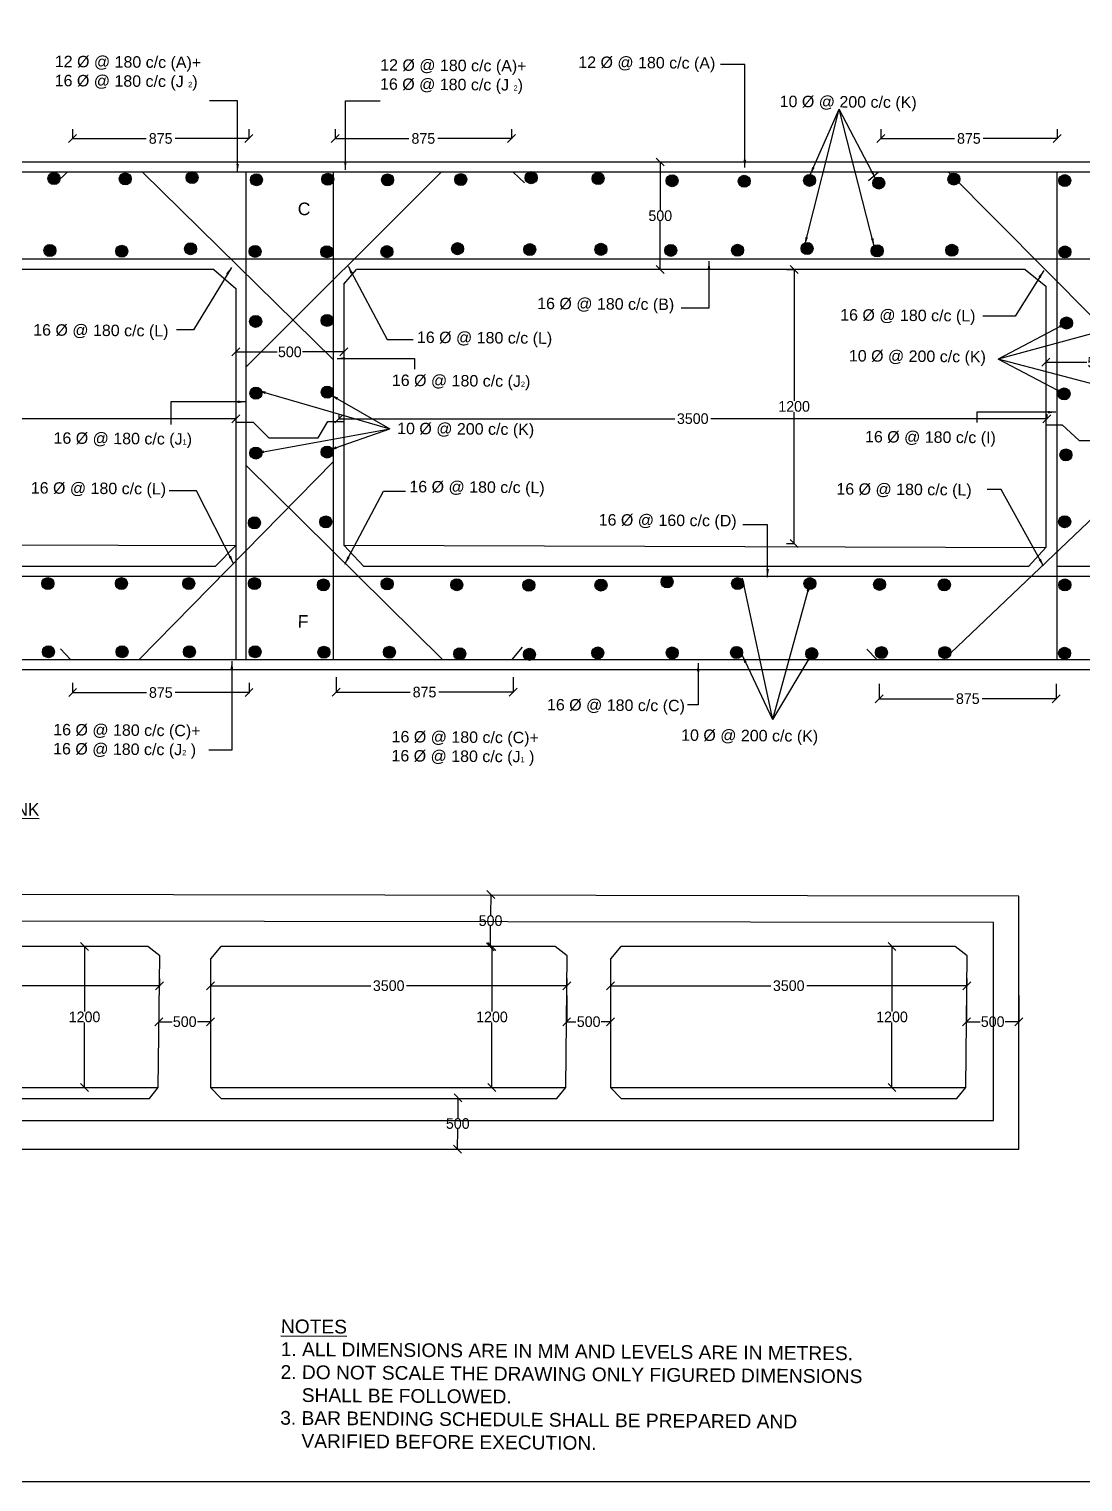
# Model space of a CAD drawing. Header units: inches. Extents: x 104 to 1637, y 54 to 1045.
# Drawn here: x 721 to 1117, y 55 to 601 of the extents above; entities that cross this region are included whole.
import ezdxf

# ---------------------------------------------------------------- set-up
doc = ezdxf.new("R2010")
doc.units = ezdxf.units.IN
doc.header["$MEASUREMENT"] = 0
for name, color, linetype in [('DIMENSION', 7, 'Continuous'), ('DRAWING', 2, 'Continuous'), ('Hatch', 7, 'Continuous'), ('TEXT', 7, 'Continuous')]:
    doc.layers.add(name, color=color, linetype=linetype)
doc.dimstyles.get("Standard").update_dxf_attribs({"dimtxt": 4, "dimasz": 3, "dimexe": 0.18, "dimexo": 0.0625, "dimgap": 0.09, "dimtad": 0, "dimtih": 1, "dimtoh": 1, "dimdec": 4, "dimzin": 0, "dimdsep": 46, "dimlunit": 4, "dimtxsty": 'Standard', "dimblk": 'OBLIQUE', "dimcen": 0.09, "dimadec": 0, "dimazin": 0, "dimtfac": 1, "dimtdec": 4, "dimtofl": 0, "dimtmove": 0, "dimatfit": 3, "dimfxl": 1, "dimtolj": 1, "dimtzin": 0, "dimarcsym": 0})

# ---------------------------------------------------------------- blocks, each defined once
blk = doc.blocks.new('_Oblique')
at = {"color": 0, "linetype": 'ByBlock', "lineweight": -2}
blk.add_line((-0.5, -0.5), (0.5, 0.5), dxfattribs=at)
blk = doc.blocks.new('*D8')
at = {"layer": 'Defpoints', "color": 0, "transparency": 16777216}
for p in [(769.62, 237.85), (789.07, 237.85), (789.07, 227.9)]:
    blk.add_point(p, dxfattribs=at)
at = {"layer": 'DIMENSION', "color": 0, "lineweight": -2, "transparency": 16777216}
for p, q in [((769.62, 237.79), (769.62, 227.72)), ((789.07, 237.79), (789.07, 227.72)), ((769.62, 227.9), (774.59, 227.9)), ((789.07, 227.9), (784.1, 227.9))]:
    blk.add_line(p, q, dxfattribs=at)
at = {"layer": 'DIMENSION', "color": 0, "lineweight": -2, "transparency": 16777216, "xscale": 3, "yscale": 3, "zscale": 3, "rotation": 180}
blk.add_blockref('_Oblique', (769.62, 227.9), dxfattribs=at)
at = {"layer": 'DIMENSION', "color": 0, "lineweight": -2, "transparency": 16777216, "xscale": 3, "yscale": 3, "zscale": 3}
blk.add_blockref('_Oblique', (789.07, 227.9), dxfattribs=at)
at = {"layer": 'DIMENSION', "color": 0, "transparency": 16777216, "insert": (779.34, 227.9), "char_height": 4, "attachment_point": 5}
blk.add_mtext('\\A1;500', dxfattribs=at)
blk = doc.blocks.new('*D9')
at = {"layer": 'Defpoints', "color": 0, "transparency": 16777216}
for p in [(923.11, 237.85), (939.64, 237.85), (939.64, 227.9)]:
    blk.add_point(p, dxfattribs=at)
at = {"layer": 'DIMENSION', "color": 0, "lineweight": -2, "transparency": 16777216}
for p, q in [((923.11, 237.79), (923.11, 227.72)), ((939.64, 237.79), (939.64, 227.72)), ((923.11, 227.9), (926.62, 227.9)), ((939.64, 227.9), (936.13, 227.9))]:
    blk.add_line(p, q, dxfattribs=at)
at = {"layer": 'DIMENSION', "color": 0, "lineweight": -2, "transparency": 16777216, "xscale": 3, "yscale": 3, "zscale": 3, "rotation": 180}
blk.add_blockref('_Oblique', (923.11, 227.9), dxfattribs=at)
at = {"layer": 'DIMENSION', "color": 0, "lineweight": -2, "transparency": 16777216, "xscale": 3, "yscale": 3, "zscale": 3}
blk.add_blockref('_Oblique', (939.64, 227.9), dxfattribs=at)
at = {"layer": 'DIMENSION', "color": 0, "transparency": 16777216, "insert": (931.38, 227.9), "char_height": 4, "attachment_point": 5}
blk.add_mtext('\\A1;500', dxfattribs=at)
blk = doc.blocks.new('*D10')
at = {"layer": 'Defpoints', "color": 0, "transparency": 16777216}
for p in [(1073.59, 237.85), (1093.33, 237.85), (1093.33, 227.9)]:
    blk.add_point(p, dxfattribs=at)
at = {"layer": 'DIMENSION', "color": 0, "lineweight": -2, "transparency": 16777216}
for p, q in [((1073.59, 237.79), (1073.59, 227.72)), ((1093.33, 237.79), (1093.33, 227.72)), ((1073.59, 227.9), (1078.7, 227.9)), ((1093.33, 227.9), (1088.22, 227.9))]:
    blk.add_line(p, q, dxfattribs=at)
at = {"layer": 'DIMENSION', "color": 0, "lineweight": -2, "transparency": 16777216, "xscale": 3, "yscale": 3, "zscale": 3, "rotation": 180}
blk.add_blockref('_Oblique', (1073.59, 227.9), dxfattribs=at)
at = {"layer": 'DIMENSION', "color": 0, "lineweight": -2, "transparency": 16777216, "xscale": 3, "yscale": 3, "zscale": 3}
blk.add_blockref('_Oblique', (1093.33, 227.9), dxfattribs=at)
at = {"layer": 'DIMENSION', "color": 0, "transparency": 16777216, "insert": (1083.46, 227.9), "char_height": 4, "attachment_point": 5}
blk.add_mtext('\\A1;500', dxfattribs=at)
blk = doc.blocks.new('*D16')
at = {"layer": 'Defpoints', "color": 0, "transparency": 16777216}
for p in [(741.63, 256.23), (741.63, 203.15), (741.63, 203.15)]:
    blk.add_point(p, dxfattribs=at)
at = {"layer": 'DIMENSION', "color": 0, "lineweight": -2, "transparency": 16777216}
for p, q in [((741.63, 256.23), (741.63, 231.78)), ((741.69, 256.23), (741.81, 256.23)), ((741.63, 203.15), (741.63, 227.6)), ((741.57, 203.15), (741.45, 203.15))]:
    blk.add_line(p, q, dxfattribs=at)
at = {"layer": 'DIMENSION', "color": 0, "lineweight": -2, "transparency": 16777216, "xscale": 3, "yscale": 3, "zscale": 3}
for p, rotation in [((741.63, 256.23), 90), ((741.63, 203.15), 270)]:
    blk.add_blockref('_Oblique', p, dxfattribs=dict(at, rotation=rotation))
at = {"layer": 'DIMENSION', "color": 0, "transparency": 16777216, "insert": (741.63, 229.69), "char_height": 4, "attachment_point": 5}
blk.add_mtext('\\A1;1200', dxfattribs=at)
blk = doc.blocks.new('*D17')
at = {"layer": 'Defpoints', "color": 0, "transparency": 16777216}
for p in [(635.71, 244.22), (635.71, 241.45), (769.82, 244.22)]:
    blk.add_point(p, dxfattribs=at)
at = {"layer": 'DIMENSION', "color": 0, "lineweight": -2, "transparency": 16777216}
for p, q in [((635.71, 244.16), (635.71, 241.27)), ((635.71, 241.45), (696.01, 241.45)), ((769.82, 241.45), (709.52, 241.45)), ((769.82, 244.16), (769.82, 241.27))]:
    blk.add_line(p, q, dxfattribs=at)
at = {"layer": 'DIMENSION', "color": 0, "lineweight": -2, "transparency": 16777216, "xscale": 3, "yscale": 3, "zscale": 3, "rotation": 180}
blk.add_blockref('_Oblique', (635.71, 241.45), dxfattribs=at)
at = {"layer": 'DIMENSION', "color": 0, "lineweight": -2, "transparency": 16777216, "xscale": 3, "yscale": 3, "zscale": 3}
blk.add_blockref('_Oblique', (769.82, 241.45), dxfattribs=at)
at = {"layer": 'DIMENSION', "color": 0, "transparency": 16777216, "insert": (702.77, 241.45), "char_height": 4, "attachment_point": 5}
blk.add_mtext('\\A1;3500', dxfattribs=at)
blk = doc.blocks.new('*D18')
at = {"layer": 'Defpoints', "color": 0, "transparency": 16777216}
for p in [(894.99, 256.23), (894.99, 203.15), (894.99, 203.15)]:
    blk.add_point(p, dxfattribs=at)
at = {"layer": 'DIMENSION', "color": 0, "lineweight": -2, "transparency": 16777216}
for p, q in [((894.99, 256.23), (894.99, 231.78)), ((895.05, 256.23), (895.17, 256.23)), ((894.99, 203.15), (894.99, 227.6)), ((894.92, 203.15), (894.81, 203.15))]:
    blk.add_line(p, q, dxfattribs=at)
at = {"layer": 'DIMENSION', "color": 0, "lineweight": -2, "transparency": 16777216, "xscale": 3, "yscale": 3, "zscale": 3}
for p, rotation in [((894.99, 256.23), 90), ((894.99, 203.15), 270)]:
    blk.add_blockref('_Oblique', p, dxfattribs=dict(at, rotation=rotation))
at = {"layer": 'DIMENSION', "color": 0, "transparency": 16777216, "insert": (894.99, 229.69), "char_height": 4, "attachment_point": 5}
blk.add_mtext('\\A1;1200', dxfattribs=at)
blk = doc.blocks.new('*D19')
at = {"layer": 'Defpoints', "color": 0, "transparency": 16777216}
for p in [(789.07, 244.22), (789.07, 241.45), (923.18, 244.22)]:
    blk.add_point(p, dxfattribs=at)
at = {"layer": 'DIMENSION', "color": 0, "lineweight": -2, "transparency": 16777216}
for p, q in [((789.07, 244.16), (789.07, 241.27)), ((789.07, 241.45), (849.37, 241.45)), ((923.18, 241.45), (862.88, 241.45)), ((923.18, 244.16), (923.18, 241.27))]:
    blk.add_line(p, q, dxfattribs=at)
at = {"layer": 'DIMENSION', "color": 0, "lineweight": -2, "transparency": 16777216, "xscale": 3, "yscale": 3, "zscale": 3, "rotation": 180}
blk.add_blockref('_Oblique', (789.07, 241.45), dxfattribs=at)
at = {"layer": 'DIMENSION', "color": 0, "lineweight": -2, "transparency": 16777216, "xscale": 3, "yscale": 3, "zscale": 3}
blk.add_blockref('_Oblique', (923.18, 241.45), dxfattribs=at)
at = {"layer": 'DIMENSION', "color": 0, "transparency": 16777216, "insert": (856.12, 241.45), "char_height": 4, "attachment_point": 5}
blk.add_mtext('\\A1;3500', dxfattribs=at)
blk = doc.blocks.new('*D20')
at = {"layer": 'Defpoints', "color": 0, "transparency": 16777216}
for p in [(1045.57, 256.23), (1045.57, 203.15), (1045.57, 203.15)]:
    blk.add_point(p, dxfattribs=at)
at = {"layer": 'DIMENSION', "color": 0, "lineweight": -2, "transparency": 16777216}
for p, q in [((1045.5, 256.23), (1045.39, 256.23)), ((1045.57, 256.23), (1045.57, 231.78)), ((1045.57, 203.15), (1045.57, 227.6)), ((1045.5, 203.15), (1045.39, 203.15))]:
    blk.add_line(p, q, dxfattribs=at)
at = {"layer": 'DIMENSION', "color": 0, "lineweight": -2, "transparency": 16777216, "xscale": 3, "yscale": 3, "zscale": 3}
for p, rotation in [((1045.57, 256.23), 90), ((1045.57, 203.15), 270)]:
    blk.add_blockref('_Oblique', p, dxfattribs=dict(at, rotation=rotation))
at = {"layer": 'DIMENSION', "color": 0, "transparency": 16777216, "insert": (1045.57, 229.69), "char_height": 4, "attachment_point": 5}
blk.add_mtext('\\A1;1200', dxfattribs=at)
blk = doc.blocks.new('*D21')
at = {"layer": 'Defpoints', "color": 0, "transparency": 16777216}
for p in [(939.64, 244.22), (939.64, 241.45), (1073.76, 244.22)]:
    blk.add_point(p, dxfattribs=at)
at = {"layer": 'DIMENSION', "color": 0, "lineweight": -2, "transparency": 16777216}
for p, q in [((939.64, 244.16), (939.64, 241.27)), ((939.64, 241.45), (999.95, 241.45)), ((1073.76, 241.45), (1013.46, 241.45)), ((1073.76, 244.16), (1073.76, 241.27))]:
    blk.add_line(p, q, dxfattribs=at)
at = {"layer": 'DIMENSION', "color": 0, "lineweight": -2, "transparency": 16777216, "xscale": 3, "yscale": 3, "zscale": 3, "rotation": 180}
blk.add_blockref('_Oblique', (939.64, 241.45), dxfattribs=at)
at = {"layer": 'DIMENSION', "color": 0, "lineweight": -2, "transparency": 16777216, "xscale": 3, "yscale": 3, "zscale": 3}
blk.add_blockref('_Oblique', (1073.76, 241.45), dxfattribs=at)
at = {"layer": 'DIMENSION', "color": 0, "transparency": 16777216, "insert": (1006.7, 241.45), "char_height": 4, "attachment_point": 5}
blk.add_mtext('\\A1;3500', dxfattribs=at)
blk = doc.blocks.new('*D24')
at = {"layer": 'Defpoints', "color": 0, "transparency": 16777216}
for p in [(894.54, 275.74), (894.39, 256.08), (894.39, 256.08)]:
    blk.add_point(p, dxfattribs=at)
at = {"layer": 'DIMENSION', "color": 0, "lineweight": -2, "transparency": 16777216}
for p, q in [((894.47, 275.74), (894.36, 275.74)), ((894.54, 275.74), (894.48, 268)), ((894.39, 256.08), (894.45, 263.82)), ((894.33, 256.08), (894.21, 256.08))]:
    blk.add_line(p, q, dxfattribs=at)
at = {"layer": 'DIMENSION', "color": 0, "lineweight": -2, "transparency": 16777216, "xscale": 3, "yscale": 3, "zscale": 3}
for p, rotation in [((894.54, 275.74), 89.576999999999), ((894.39, 256.08), 269.576999999999)]:
    blk.add_blockref('_Oblique', p, dxfattribs=dict(at, rotation=rotation))
at = {"layer": 'DIMENSION', "color": 0, "transparency": 16777216, "insert": (894.46, 265.91), "char_height": 4, "attachment_point": 5}
blk.add_mtext('\\A1;500', dxfattribs=at)
blk = doc.blocks.new('*D25')
at = {"layer": 'Defpoints', "color": 0, "transparency": 16777216}
for p in [(882.2, 199.25), (882.05, 179.89), (882.05, 179.89)]:
    blk.add_point(p, dxfattribs=at)
at = {"layer": 'DIMENSION', "color": 0, "lineweight": -2, "transparency": 16777216}
for p, q in [((882.13, 199.25), (882.02, 199.25)), ((882.2, 199.25), (882.14, 191.66)), ((882.05, 179.89), (882.11, 187.48)), ((881.99, 179.89), (881.87, 179.89))]:
    blk.add_line(p, q, dxfattribs=at)
at = {"layer": 'DIMENSION', "color": 0, "lineweight": -2, "transparency": 16777216, "xscale": 3, "yscale": 3, "zscale": 3}
for p, rotation in [((882.2, 199.25), 89.5769999999985), ((882.05, 179.89), 269.5769999999985)]:
    blk.add_blockref('_Oblique', p, dxfattribs=dict(at, rotation=rotation))
at = {"layer": 'DIMENSION', "color": 0, "transparency": 16777216, "insert": (882.12, 189.57), "char_height": 4, "attachment_point": 5}
blk.add_mtext('\\A1;500', dxfattribs=at)
blk = doc.blocks.new('*D27')
at = {"layer": 'Defpoints', "color": 0, "transparency": 16777216}
for p in [(1103.45, 477.92), (1143.82, 477.92), (1143.82, 476.04)]:
    blk.add_point(p, dxfattribs=at)
at = {"layer": 'DIMENSION', "color": 0, "lineweight": -2, "transparency": 16777216}
for p, q in [((1103.45, 477.86), (1103.45, 475.86)), ((1103.45, 476.04), (1118.88, 476.04)), ((1143.82, 476.04), (1128.39, 476.04)), ((1143.82, 477.86), (1143.82, 475.86))]:
    blk.add_line(p, q, dxfattribs=at)
at = {"layer": 'DIMENSION', "color": 0, "lineweight": -2, "transparency": 16777216, "xscale": 3, "yscale": 3, "zscale": 3, "rotation": 180}
blk.add_blockref('_Oblique', (1103.45, 476.04), dxfattribs=at)
at = {"layer": 'DIMENSION', "color": 0, "lineweight": -2, "transparency": 16777216, "xscale": 3, "yscale": 3, "zscale": 3}
blk.add_blockref('_Oblique', (1143.82, 476.04), dxfattribs=at)
at = {"layer": 'DIMENSION', "color": 0, "transparency": 16777216, "insert": (1123.63, 476.04), "char_height": 4, "attachment_point": 5}
blk.add_mtext('\\A1;500', dxfattribs=at)
blk = doc.blocks.new('*D30')
at = {"layer": 'Defpoints', "color": 0, "transparency": 16777216}
for p in [(798.57, 481.58), (839.23, 481.58), (839.23, 479.93)]:
    blk.add_point(p, dxfattribs=at)
at = {"layer": 'DIMENSION', "color": 0, "lineweight": -2, "transparency": 16777216}
for p, q in [((798.57, 481.52), (798.57, 479.75)), ((839.23, 481.52), (839.23, 479.75)), ((798.57, 479.93), (814.14, 479.93)), ((839.23, 479.93), (823.65, 479.93))]:
    blk.add_line(p, q, dxfattribs=at)
at = {"layer": 'DIMENSION', "color": 0, "lineweight": -2, "transparency": 16777216, "xscale": 3, "yscale": 3, "zscale": 3, "rotation": 180}
blk.add_blockref('_Oblique', (798.57, 479.93), dxfattribs=at)
at = {"layer": 'DIMENSION', "color": 0, "lineweight": -2, "transparency": 16777216, "xscale": 3, "yscale": 3, "zscale": 3}
blk.add_blockref('_Oblique', (839.23, 479.93), dxfattribs=at)
at = {"layer": 'DIMENSION', "color": 0, "transparency": 16777216, "insert": (818.9, 479.93), "char_height": 4, "attachment_point": 5}
blk.add_mtext('\\A1;500', dxfattribs=at)
blk = doc.blocks.new('*D36')
at = {"layer": 'Defpoints', "color": 0, "transparency": 16777216}
for p in [(737.11, 563.87), (803.48, 563.87), (803.48, 560.23)]:
    blk.add_point(p, dxfattribs=at)
at = {"layer": 'DIMENSION', "color": 0, "lineweight": -2, "transparency": 16777216}
for p, q in [((737.11, 563.81), (737.11, 560.05)), ((803.48, 563.81), (803.48, 560.05)), ((737.11, 560.23), (764.87, 560.23)), ((803.48, 560.23), (775.72, 560.23))]:
    blk.add_line(p, q, dxfattribs=at)
at = {"layer": 'DIMENSION', "color": 0, "lineweight": -2, "transparency": 16777216, "xscale": 3, "yscale": 3, "zscale": 3, "rotation": 180}
blk.add_blockref('_Oblique', (737.11, 560.23), dxfattribs=at)
at = {"layer": 'DIMENSION', "color": 0, "lineweight": -2, "transparency": 16777216, "xscale": 3, "yscale": 3, "zscale": 3}
blk.add_blockref('_Oblique', (803.48, 560.23), dxfattribs=at)
at = {"layer": 'DIMENSION', "color": 0, "transparency": 16777216, "insert": (770.29, 560.23), "char_height": 4, "attachment_point": 5}
blk.add_mtext('\\A1;875', dxfattribs=at)
blk = doc.blocks.new('*D37')
at = {"layer": 'Defpoints', "color": 0, "transparency": 16777216}
for p in [(835.97, 563.87), (902.34, 563.87), (902.34, 560.23)]:
    blk.add_point(p, dxfattribs=at)
at = {"layer": 'DIMENSION', "color": 0, "lineweight": -2, "transparency": 16777216}
for p, q in [((835.97, 563.81), (835.97, 560.05)), ((902.34, 563.81), (902.34, 560.05)), ((835.97, 560.23), (863.73, 560.23)), ((902.34, 560.23), (874.58, 560.23))]:
    blk.add_line(p, q, dxfattribs=at)
at = {"layer": 'DIMENSION', "color": 0, "lineweight": -2, "transparency": 16777216, "xscale": 3, "yscale": 3, "zscale": 3, "rotation": 180}
blk.add_blockref('_Oblique', (835.97, 560.23), dxfattribs=at)
at = {"layer": 'DIMENSION', "color": 0, "lineweight": -2, "transparency": 16777216, "xscale": 3, "yscale": 3, "zscale": 3}
blk.add_blockref('_Oblique', (902.34, 560.23), dxfattribs=at)
at = {"layer": 'DIMENSION', "color": 0, "transparency": 16777216, "insert": (869.16, 560.23), "char_height": 4, "attachment_point": 5}
blk.add_mtext('\\A1;875', dxfattribs=at)
blk = doc.blocks.new('*D38')
at = {"layer": 'Defpoints', "color": 0, "transparency": 16777216}
for p in [(1041.32, 563.87), (1107.69, 563.87), (1107.69, 560.23)]:
    blk.add_point(p, dxfattribs=at)
at = {"layer": 'DIMENSION', "color": 0, "lineweight": -2, "transparency": 16777216}
for p, q in [((1041.32, 563.81), (1041.32, 560.05)), ((1107.69, 563.81), (1107.69, 560.05)), ((1041.32, 560.23), (1069.08, 560.23)), ((1107.69, 560.23), (1079.93, 560.23))]:
    blk.add_line(p, q, dxfattribs=at)
at = {"layer": 'DIMENSION', "color": 0, "lineweight": -2, "transparency": 16777216, "xscale": 3, "yscale": 3, "zscale": 3, "rotation": 180}
blk.add_blockref('_Oblique', (1041.32, 560.23), dxfattribs=at)
at = {"layer": 'DIMENSION', "color": 0, "lineweight": -2, "transparency": 16777216, "xscale": 3, "yscale": 3, "zscale": 3}
blk.add_blockref('_Oblique', (1107.69, 560.23), dxfattribs=at)
at = {"layer": 'DIMENSION', "color": 0, "transparency": 16777216, "insert": (1074.51, 560.23), "char_height": 4, "attachment_point": 5}
blk.add_mtext('\\A1;875', dxfattribs=at)
blk = doc.blocks.new('*D39')
at = {"layer": 'Defpoints', "color": 0, "transparency": 16777216}
for p in [(1040.78, 355.16), (1107.42, 355.16), (1107.42, 349.44)]:
    blk.add_point(p, dxfattribs=at)
at = {"layer": 'DIMENSION', "color": 0, "lineweight": -2, "transparency": 16777216}
for p, q in [((1040.78, 355.09), (1040.78, 349.26)), ((1107.42, 355.09), (1107.42, 349.26)), ((1040.78, 349.44), (1068.68, 349.44)), ((1107.42, 349.44), (1079.53, 349.44))]:
    blk.add_line(p, q, dxfattribs=at)
at = {"layer": 'DIMENSION', "color": 0, "lineweight": -2, "transparency": 16777216, "xscale": 3, "yscale": 3, "zscale": 3, "rotation": 180}
blk.add_blockref('_Oblique', (1040.78, 349.44), dxfattribs=at)
at = {"layer": 'DIMENSION', "color": 0, "lineweight": -2, "transparency": 16777216, "xscale": 3, "yscale": 3, "zscale": 3}
blk.add_blockref('_Oblique', (1107.42, 349.44), dxfattribs=at)
at = {"layer": 'DIMENSION', "color": 0, "transparency": 16777216, "insert": (1074.1, 349.44), "char_height": 4, "attachment_point": 5}
blk.add_mtext('\\A1;875', dxfattribs=at)
blk = doc.blocks.new('*D40')
at = {"layer": 'Defpoints', "color": 0, "transparency": 16777216}
for p in [(836.3, 357.61), (902.94, 357.61), (902.94, 351.9)]:
    blk.add_point(p, dxfattribs=at)
at = {"layer": 'DIMENSION', "color": 0, "lineweight": -2, "transparency": 16777216}
for p, q in [((836.3, 357.55), (836.3, 351.72)), ((902.94, 357.55), (902.94, 351.72)), ((836.3, 351.9), (864.2, 351.9)), ((902.94, 351.9), (875.04, 351.9))]:
    blk.add_line(p, q, dxfattribs=at)
at = {"layer": 'DIMENSION', "color": 0, "lineweight": -2, "transparency": 16777216, "xscale": 3, "yscale": 3, "zscale": 3, "rotation": 180}
blk.add_blockref('_Oblique', (836.3, 351.9), dxfattribs=at)
at = {"layer": 'DIMENSION', "color": 0, "lineweight": -2, "transparency": 16777216, "xscale": 3, "yscale": 3, "zscale": 3}
blk.add_blockref('_Oblique', (902.94, 351.9), dxfattribs=at)
at = {"layer": 'DIMENSION', "color": 0, "transparency": 16777216, "insert": (869.62, 351.9), "char_height": 4, "attachment_point": 5}
blk.add_mtext('\\A1;875', dxfattribs=at)
blk = doc.blocks.new('*D41')
at = {"layer": 'Defpoints', "color": 0, "transparency": 16777216}
for p in [(737.16, 355.44), (803.54, 355.44), (803.54, 351.75)]:
    blk.add_point(p, dxfattribs=at)
at = {"layer": 'DIMENSION', "color": 0, "lineweight": -2, "transparency": 16777216}
for p, q in [((737.16, 355.38), (737.16, 351.57)), ((803.54, 355.38), (803.54, 351.57)), ((737.16, 351.75), (764.93, 351.75)), ((803.54, 351.75), (775.78, 351.75))]:
    blk.add_line(p, q, dxfattribs=at)
at = {"layer": 'DIMENSION', "color": 0, "lineweight": -2, "transparency": 16777216, "xscale": 3, "yscale": 3, "zscale": 3, "rotation": 180}
blk.add_blockref('_Oblique', (737.16, 351.75), dxfattribs=at)
at = {"layer": 'DIMENSION', "color": 0, "lineweight": -2, "transparency": 16777216, "xscale": 3, "yscale": 3, "zscale": 3}
blk.add_blockref('_Oblique', (803.54, 351.75), dxfattribs=at)
at = {"layer": 'DIMENSION', "color": 0, "transparency": 16777216, "insert": (770.35, 351.75), "char_height": 4, "attachment_point": 5}
blk.add_mtext('\\A1;875', dxfattribs=at)
blk = doc.blocks.new('*D48')
at = {"layer": 'Defpoints', "color": 0, "transparency": 16777216}
for p in [(532.13, 456.55), (798.59, 456.55), (798.59, 454.81)]:
    blk.add_point(p, dxfattribs=at)
at = {"layer": 'DIMENSION', "color": 0, "lineweight": -2, "transparency": 16777216}
for p, q in [((532.13, 456.49), (532.13, 454.63)), ((532.13, 454.81), (658.6, 454.81)), ((798.59, 454.81), (672.12, 454.81)), ((798.59, 456.49), (798.59, 454.63))]:
    blk.add_line(p, q, dxfattribs=at)
at = {"layer": 'DIMENSION', "color": 0, "lineweight": -2, "transparency": 16777216, "xscale": 3, "yscale": 3, "zscale": 3, "rotation": 180}
blk.add_blockref('_Oblique', (532.13, 454.81), dxfattribs=at)
at = {"layer": 'DIMENSION', "color": 0, "lineweight": -2, "transparency": 16777216, "xscale": 3, "yscale": 3, "zscale": 3}
blk.add_blockref('_Oblique', (798.59, 454.81), dxfattribs=at)
at = {"layer": 'DIMENSION', "color": 0, "transparency": 16777216, "insert": (665.36, 454.81), "char_height": 4, "attachment_point": 5}
blk.add_mtext('\\A1;3500', dxfattribs=at)
blk = doc.blocks.new('*D50')
at = {"layer": 'Defpoints', "color": 0, "transparency": 16777216}
for p in [(837.34, 456.55), (1103.8, 456.55), (1103.8, 454.81)]:
    blk.add_point(p, dxfattribs=at)
at = {"layer": 'DIMENSION', "color": 0, "lineweight": -2, "transparency": 16777216}
for p, q in [((837.34, 456.49), (837.34, 454.63)), ((837.34, 454.81), (963.82, 454.81)), ((1103.8, 454.81), (977.33, 454.81)), ((1103.8, 456.49), (1103.8, 454.63))]:
    blk.add_line(p, q, dxfattribs=at)
at = {"layer": 'DIMENSION', "color": 0, "lineweight": -2, "transparency": 16777216, "xscale": 3, "yscale": 3, "zscale": 3, "rotation": 180}
blk.add_blockref('_Oblique', (837.34, 454.81), dxfattribs=at)
at = {"layer": 'DIMENSION', "color": 0, "lineweight": -2, "transparency": 16777216, "xscale": 3, "yscale": 3, "zscale": 3}
blk.add_blockref('_Oblique', (1103.8, 454.81), dxfattribs=at)
at = {"layer": 'DIMENSION', "color": 0, "transparency": 16777216, "insert": (970.57, 454.81), "char_height": 4, "attachment_point": 5}
blk.add_mtext('\\A1;3500', dxfattribs=at)
blk = doc.blocks.new('*D49')
at = {"layer": 'Defpoints', "color": 0, "transparency": 16777216}
for p in [(1005.8, 510.95), (1008.73, 510.95), (1005.8, 407.86)]:
    blk.add_point(p, dxfattribs=at)
at = {"layer": 'DIMENSION', "color": 0, "lineweight": -2, "transparency": 16777216}
for p, q in [((1005.87, 510.95), (1008.91, 510.95)), ((1008.73, 510.95), (1008.73, 461.5)), ((1008.73, 407.86), (1008.73, 457.32)), ((1005.87, 407.86), (1008.91, 407.86))]:
    blk.add_line(p, q, dxfattribs=at)
at = {"layer": 'DIMENSION', "color": 0, "lineweight": -2, "transparency": 16777216, "xscale": 3, "yscale": 3, "zscale": 3}
for p, rotation in [((1008.73, 510.95), 90), ((1008.73, 407.86), 270)]:
    blk.add_blockref('_Oblique', p, dxfattribs=dict(at, rotation=rotation))
at = {"layer": 'DIMENSION', "color": 0, "transparency": 16777216, "insert": (1008.73, 459.41), "char_height": 4, "attachment_point": 5}
blk.add_mtext('\\A1;1200', dxfattribs=at)
blk = doc.blocks.new('*D51')
at = {"layer": 'Defpoints', "color": 0, "transparency": 16777216}
for p in [(958.34, 551.39), (958.34, 510.95), (958.34, 510.95)]:
    blk.add_point(p, dxfattribs=at)
at = {"layer": 'DIMENSION', "color": 0, "lineweight": -2, "transparency": 16777216}
for p, q in [((958.28, 551.39), (958.16, 551.39)), ((958.34, 551.39), (958.34, 533.26)), ((958.34, 510.95), (958.34, 529.08)), ((958.28, 510.95), (958.16, 510.95))]:
    blk.add_line(p, q, dxfattribs=at)
at = {"layer": 'DIMENSION', "color": 0, "lineweight": -2, "transparency": 16777216, "xscale": 3, "yscale": 3, "zscale": 3}
for p, rotation in [((958.34, 551.39), 90), ((958.34, 510.95), 270)]:
    blk.add_blockref('_Oblique', p, dxfattribs=dict(at, rotation=rotation))
at = {"layer": 'DIMENSION', "color": 0, "transparency": 16777216, "insert": (958.34, 531.17), "char_height": 4, "attachment_point": 5}
blk.add_mtext('\\A1;500', dxfattribs=at)

msp = doc.modelspace()

# ---------------------------------------------------------------- hatches: boundary and pattern name
at = {"layer": 'Hatch'}
for points in [[(732.39715, 545.19418, 1), (727.87287, 545.19418, 1)], [(759.23328, 545.03564, 1), (754.70899, 545.03564, 1)], [(784.36491, 545.50771, 1), (779.84063, 545.50771, 1)], [(808.5996, 544.70782, 1), (804.07532, 544.70782, 1)], [(835.43803, 544.90779, 1), (830.91374, 544.90779, 1)], [(857.95601, 544.66792, 1), (853.43173, 544.66792, 1)], [(885.51793, 544.79244, 1), (880.99365, 544.79244, 1)], [(912.0143, 545.4985, 1), (907.49002, 545.4985, 1)], [(937.18274, 545.1844, 1), (932.65845, 545.1844, 1)], [(1016.81721, 544.47317, 1), (1012.29293, 544.47317, 1)], [(1071.1215, 544.97288, 1), (1066.59722, 544.97288, 1)], [(965.04289, 544.34014, 1), (960.51861, 544.34014, 1)], [(992.22455, 544.14205, 1), (987.70026, 544.14205, 1)], [(1042.84323, 543.47375, 1), (1038.31895, 543.47375, 1)], [(1112.8502, 544.39548, 1), (1108.32591, 544.39548, 1)], [(730.88414, 518.09396, 1), (726.35986, 518.09396, 1)], [(757.87354, 517.82716, 1), (753.34926, 517.82716, 1)], [(783.79406, 518.76096, 1), (779.26978, 518.76096, 1)], [(808.09661, 517.7732, 1), (803.57233, 517.7732, 1)], [(835.10792, 517.61351, 1), (830.58363, 517.61351, 1)], [(857.71953, 517.654, 1), (853.19524, 517.654, 1)], [(884.31518, 518.77932, 1), (879.79089, 518.77932, 1)], [(911.48733, 518.42094, 1), (906.96304, 518.42094, 1)], [(938.25828, 518.53031, 1), (933.734, 518.53031, 1)], [(964.54251, 518.14153, 1), (960.01822, 518.14153, 1)], [(989.73407, 518.17896, 1), (985.20979, 518.17896, 1)], [(1015.87773, 518.837, 1), (1011.35345, 518.837, 1)], [(1042.24109, 517.95961, 1), (1037.71681, 517.95961, 1)], [(1070.36202, 518.17896, 1), (1065.83773, 518.17896, 1)], [(1112.9274, 517.54939, 1), (1108.40312, 517.54939, 1)], [(808.30644, 491.41378, 1), (803.78215, 491.41378, 1)], [(835.1626, 491.77696, 1), (830.63831, 491.77696, 1)], [(1113.52646, 490.80879, 1), (1109.00218, 490.80879, 1)], [(808.41129, 464.42495, 1), (803.88701, 464.42495, 1)], [(835.26745, 464.78813, 1), (830.74316, 464.78813, 1)], [(1112.61087, 464.11581, 1), (1108.08659, 464.11581, 1)], [(808.3781, 441.88729, 1), (803.85382, 441.88729, 1)], [(835.23426, 442.25047, 1), (830.70998, 442.25047, 1)], [(1113.28689, 441.18672, 1), (1108.76261, 441.18672, 1)], [(807.83746, 415.61793, 1), (803.31317, 415.61793, 1)], [(834.69361, 415.98111, 1), (830.16933, 415.98111, 1)], [(1112.82496, 416.05109, 1), (1108.30068, 416.05109, 1)], [(730.0639, 392.77728, 1), (725.53961, 392.77728, 1)], [(757.78593, 392.77728, 1), (753.26165, 392.77728, 1)], [(783.13587, 392.77728, 1), (778.61159, 392.77728, 1)], [(807.86213, 392.77728, 1), (803.33784, 392.77728, 1)], [(833.79494, 392.27295, 1), (829.27065, 392.27295, 1)], [(857.80043, 392.62188, 1), (853.27615, 392.62188, 1)], [(884.00889, 392.33932, 1), (879.4846, 392.33932, 1)], [(911.14344, 392.11725, 1), (906.61915, 392.11725, 1)], [(938.2948, 392.19759, 1), (933.77052, 392.19759, 1)], [(963.15833, 393.42999, 1), (958.63405, 393.42999, 1)], [(989.70802, 392.74189, 1), (985.18373, 392.74189, 1)], [(1016.9433, 392.74189, 1), (1012.41902, 392.74189, 1)], [(1043.14143, 392.47313, 1), (1038.61715, 392.47313, 1)], [(1067.52793, 392.2826, 1), (1063.00365, 392.2826, 1)], [(1112.87843, 392.23553, 1), (1108.35415, 392.23553, 1)], [(730.29121, 367.09898, 1), (725.76693, 367.09898, 1)], [(758.01325, 367.09898, 1), (753.48896, 367.09898, 1)], [(783.36319, 367.09898, 1), (778.8389, 367.09898, 1)], [(808.08945, 367.09898, 1), (803.56516, 367.09898, 1)], [(833.98622, 366.93895, 1), (829.46194, 366.93895, 1)], [(858.6598, 366.93895, 1), (854.13552, 366.93895, 1)], [(885.12096, 366.35798, 1), (880.59667, 366.35798, 1)], [(911.36585, 366.13592, 1), (906.84157, 366.13592, 1)], [(937.06044, 366.66913, 1), (932.53616, 366.66913, 1)], [(965.09804, 366.66913, 1), (960.57376, 366.66913, 1)], [(989.32352, 366.83148, 1), (984.79923, 366.83148, 1)], [(1017.61142, 366.38687, 1), (1013.08714, 366.38687, 1)], [(1043.86173, 366.80959, 1), (1039.33744, 366.80959, 1)], [(1067.70763, 366.80616, 1), (1063.18334, 366.80616, 1)], [(1112.79789, 366.52886, 1), (1108.27361, 366.52886, 1)]]:
    msp.add_hatch(color=256, dxfattribs=at).paths.add_polyline_path(points)

# ---------------------------------------------------------------- linework, layer by layer
at = {"layer": 'DIMENSION'}
msp.add_lwpolyline([(1636.92071, 54.72718), (104.28326, 54.72718), (104.28326, 1045.24728), (1636.92071, 1045.24728)], close=True, dxfattribs=at)
at = {"layer": 'DRAWING'}
for points in [[(186.79334, 360.42007), (1143.81771, 360.42007), (1143.81771, 551.39215), (186.79334, 551.39215), (186.79334, 360.42007)], [(735.08738, 547.57264), (731.09612, 543.70845)], [(763.44902, 547.57264), (835.25472, 477.03284)], [(802.38911, 547.57264), (802.38911, 364.23958)], [(802.38911, 474.24697), (875.90348, 547.57264)], [(835.25472, 547.57264), (835.25472, 364.23958)], [(902.96638, 547.57264), (907.19648, 543.51011)], [(1040.48987, 547.57264), (1036.71606, 544.29708)], [(1066.81286, 547.57264), (1139.99819, 473.89465)], [(1107.60278, 547.57264), (1107.60278, 364.23958)], [(1139.99819, 514.77224), (190.61285, 514.77224)], [(790.34266, 510.95273), (538.09566, 510.95273)], [(790.34266, 510.95273), (798.56959, 503.81293)], [(839.22573, 505.39607), (843.98168, 510.95273)], [(1095.71055, 510.95273), (843.98168, 510.95273)], [(1095.71055, 510.95273), (1103.44632, 504.68452), (1103.44632, 406.37146)], [(798.56959, 503.81293), (798.56959, 364.23958)], [(839.22573, 505.39607), (839.22573, 407.21084)], [(798.56959, 453.45017), (805.04116, 453.45017), (811.02832, 447.60833), (829.52815, 447.60833), (833.24511, 453.71725), (839.22573, 453.71725)], [(1103.44632, 452.51632), (1109.65518, 452.51632), (1115.96377, 446.62805), (1134.16885, 446.62805), (1137.78171, 452.23189), (1143.81771, 452.23189)], [(835.25472, 438.56112), (762.24415, 364.23958)], [(802.38911, 437.38058), (876.42634, 364.23958)], [(1065.0214, 364.23958), (1139.99819, 435.39506)], [(533.31936, 407.79092), (798.56959, 407.10398)], [(798.56959, 407.10398), (790.84129, 399.23691)], [(839.22573, 407.21084), (846.71009, 399.23691)], [(839.22573, 407.21084), (1103.44632, 406.37146)], [(1103.44632, 406.37146), (1096.96298, 399.23691)], [(790.84129, 399.23691), (541.03438, 399.23691)], [(1096.96298, 399.23691), (846.71009, 399.23691)], [(1139.99819, 399.23691), (1107.60278, 399.23691)], [(1139.99819, 395.4174), (190.61285, 395.4174)], [(732.54619, 368.23592), (736.38437, 364.23958)], [(902.59976, 364.23958), (906.43491, 368.81218)], [(1036.13111, 368.10479), (1039.87836, 364.23958)], [(626.30054, 265.8738), (626.30054, 190.71128), (1083.79677, 190.71128), (1083.79677, 265.21218), (626.30054, 265.8738)], [(639.68749, 199.0693), (766.05728, 199.0693), (769.37999, 203.14513), (769.91707, 252.72594), (765.46898, 256.22836), (639.56643, 256.22836), (635.71055, 251.51302), (635.71055, 203.14513), (639.68749, 199.0693)], [(793.04242, 199.0693), (919.41221, 199.0693), (922.73491, 203.14513), (923.27199, 252.72594), (918.8239, 256.22836), (792.92135, 256.22836), (789.06547, 251.51302), (789.06547, 203.14513), (793.04242, 199.0693)], [(943.62193, 199.0693), (1069.99172, 199.0693), (1073.31442, 203.14513), (1073.8515, 252.72594), (1069.40341, 256.22836), (943.50086, 256.22836), (939.64498, 251.51302), (939.64498, 203.14513), (943.62193, 199.0693)], [(635.71055, 203.14513), (769.37999, 203.14513)], [(789.06547, 203.14513), (922.73491, 203.14513)], [(939.64498, 203.14513), (1073.31442, 203.14513)]]:
    msp.add_lwpolyline(points, dxfattribs=at)
for points in [[(190.61285, 364.23958), (1139.99819, 364.23958), (1139.99819, 547.57264), (190.61285, 547.57264)], [(137.99293, 179.88636), (1093.32693, 179.88636), (1093.32693, 275.17215), (615.8855, 275.90615), (137.99293, 275.92925), (137.99293, 179.88636)]]:
    msp.add_lwpolyline(points, close=True, dxfattribs=at)
for centre in [(730.13501, 545.19418), (756.97113, 545.03564), (782.10277, 545.50771), (806.33746, 544.70782), (833.17588, 544.90779), (855.69387, 544.66792), (883.25579, 544.79244), (909.75216, 545.4985), (934.92059, 545.1844), (1014.55507, 544.47317), (1068.85936, 544.97288), (962.78075, 544.34014), (989.9624, 544.14205), (1040.58109, 543.47375), (1110.58805, 544.39548), (728.622, 518.09396), (755.6114, 517.82716), (781.53192, 518.76096), (805.83447, 517.7732), (832.84577, 517.61351), (855.45738, 517.654), (882.05304, 518.77932), (909.22519, 518.42094), (935.99614, 518.53031), (962.28037, 518.14153), (987.47193, 518.17896), (1013.61559, 518.837), (1039.97895, 517.95961), (1068.09988, 518.17896), (1110.66526, 517.54939), (806.0443, 491.41378), (832.90045, 491.77696), (1111.26432, 490.80879), (806.14915, 464.42495), (833.00531, 464.78813), (1110.34873, 464.11581), (806.11596, 441.88729), (832.97212, 442.25047), (1111.02475, 441.18672), (805.57532, 415.61793), (832.43147, 415.98111), (1110.56282, 416.05109), (727.80176, 392.77728), (755.52379, 392.77728), (780.87373, 392.77728), (805.59999, 392.77728), (831.53279, 392.27295), (855.53829, 392.62188), (881.74674, 392.33932), (908.88129, 392.11725), (936.03266, 392.19759), (960.89619, 393.42999), (987.44587, 392.74189), (1014.68116, 392.74189), (1040.87929, 392.47313), (1065.26579, 392.2826), (1110.61629, 392.23553), (728.02907, 367.09898), (755.75111, 367.09898), (781.10104, 367.09898), (805.8273, 367.09898), (831.72408, 366.93895), (856.39766, 366.93895), (882.85881, 366.35798), (909.10371, 366.13592), (934.7983, 366.66913), (962.8359, 366.66913), (987.06137, 366.83148), (1015.34928, 366.38687), (1041.59958, 366.80959), (1065.44549, 366.80616), (1110.53575, 366.52886)]:
    msp.add_circle(centre, 2.26214, dxfattribs=at)

# ---------------------------------------------------------------- texts
at = {"layer": 'TEXT', "attachment_point": 1, "rotation": 359.577}
for s, insert, char_height, width in [('{\\fArial|b0|i0|c0|p32;12 Ø @ 180 c/c (A)+\\P16 Ø @ 180 c/c (J \\H0.4644x;2\\H2.154x;)}', (730.46738, 591.40974), 4.307091, 20101.5149434), ('{\\fArial|b0|i0|c0|p32;12 Ø @ 180 c/c (A)}', (927.50496, 591.14375), 4.307091, 20101.5149434), ('{\\fArial|b0|i0|c0|p32;12 Ø @ 180 c/c (A)+\\P16 Ø @ 180 c/c (J \\H0.4644x;2\\H2.154x;)}', (852.93151, 590.09802), 4.307091, 20101.5149434), ('{\\fArial|b0|i0|c0|p32;10 Ø @ 200 c/c (K)}', (1003.30215, 576.3843), 4.307091, 20101.5149434), ('{\\fArial|b0|i0|c0|p32;C}', (821.8944, 536.14078), 4.7378001, 22111.6664378), ('{\\fArial|b0|i0|c0|p32;16 Ø @ 180 c/c (B)}', (912.03084, 500.35981), 4.307091, 20101.5149434), ('{\\fArial|b0|i0|c0|p32;16 Ø @ 180 c/c (L)}', (1026.09243, 496.05315), 4.307091, 20101.5149434), ('{\\fArial|b0|i0|c0|p32;16 Ø @ 180 c/c (L)}', (722.33779, 490.40504), 4.307091, 20101.5149434), ('{\\fArial|b0|i0|c0|p32;16 Ø @ 180 c/c (L)}', (866.77037, 487.62956), 4.307091, 20101.5149434), ('{\\fArial|b0|i0|c0|p32;10 Ø @ 200 c/c (K)}', (1029.35399, 480.65927), 4.307091, 20101.5149434), ('{\\fArial|b0|i0|c0|p32;16 Ø @ 180 c/c (J\\H0.4644x;2\\H2.154x;)}', (857.33003, 471.44629), 4.307091, 20101.5149434), ('{\\fArial|b0|i0|c0|p32;16 Ø @ 180 c/c (J\\H0.4644x;1\\H2.154x;)}', (729.97775, 449.70823), 4.307091, 20101.5149434), ('{\\fArial|b0|i0|c0|p32;10 Ø @ 200 c/c (K)}', (859.3233, 453.33273), 4.307091, 20101.5149434), ('{\\fArial|b0|i0|c0|p32;16 Ø @ 180 c/c (I)}', (1035.43361, 450.22524), 4.307091, 20101.5149434), ('{\\fArial|b0|i0|c0|p32;16 Ø @ 180 c/c (L)}', (721.42034, 430.95339), 4.307091, 20101.5149434), ('{\\fArial|b0|i0|c0|p32;16 Ø @ 180 c/c (L)}', (863.93009, 431.4409), 4.307091, 20101.5149434), ('{\\fArial|b0|i0|c0|p32;16 Ø @ 180 c/c (L)}', (1024.66128, 430.56319), 4.307091, 20101.5149434), ('{\\fArial|b0|i0|c0|p32;16 Ø @ 160 c/c (D)}', (935.18543, 418.93322), 4.307091, 20101.5149434), ('{\\fArial|b0|i0|c0|p32;F}', (821.8944, 380.9106), 4.7378001, 22111.6664378), ('{\\fArial|b0|i0|c0|p32;16 Ø @ 180 c/c (C)}', (915.72604, 349.36962), 4.307091, 20101.5149434), ('{\\fArial|b0|i0|c0|p32;16 Ø @ 180 c/c (C)+\\P16 Ø @ 180 c/c (J\\H0.4644x;2\\H2.153x; )}', (729.88102, 339.98815), 4.307091, 20101.5149434), ('{\\fArial|b0|i0|c0|p32;16 Ø @ 180 c/c (C)+\\P16 Ø @ 180 c/c (J\\H0.4644x;1\\H2.154x; )}', (857.23563, 337.35067), 4.307091, 20101.5149434), ('{\\fArial|b0|i0|c0|p32;10 Ø @ 200 c/c (K)}', (966.21782, 337.928), 4.307091, 20101.5149434), ('{\\LR.C.C. DETAILS OF BOX UNDER EARTH BANK\\P  ( 3 VENTS OF 2 UNITS = 6Nos.) }', (583.42285, 311.22578), 4.8, 211.5076625), ('{\\fArial|b0|i0|c0|p32;\\LNOTES\\P\\l1. ALL DIMENSIONS ARE IN MM AND LEVELS ARE IN METRES.\\P2. DO NOT SCALE THE DRAWING ONLY FIGURED DIMENSIONS\\P    SHALL BE FOLLOWED.\\P3. BAR BENDING SCHEDULE SHALL BE PREPARED AND\\P    VARIFIED BEFORE EXECUTION.}', (815.57566, 115.90871), 5.1685092, 24121.8179321)]:
    msp.add_mtext(s, dxfattribs=dict(at, insert=insert, char_height=char_height, width=width))

# ---------------------------------------------------------------- dimensions: what is measured, and where the dimension line sits
at = {"layer": 'DIMENSION'}
for base, p1, p2, text, picture, middle in [((803.47513, 560.22881), (737.10909, 563.87261), (803.47513, 563.87261), '875', '*D36', (770.29211, 560.22881)), ((902.3392, 560.22881), (835.97316, 563.87261), (902.3392, 563.87261), '875', '*D37', (869.15618, 560.22881)), ((1107.68895, 560.22881), (1041.32291, 563.87261), (1107.68895, 563.87261), '875', '*D38', (1074.50593, 560.22881)), ((839.22573, 479.93142), (798.56959, 481.58149), (839.22573, 481.58149), '500', '*D30', (818.89766, 479.93142)), ((798.58686, 454.80666), (532.12992, 456.55302), (798.58686, 456.55302), '3500', '*D48', (665.35839, 454.80666)), ((1103.80053, 454.80666), (837.3436, 456.55302), (1103.80053, 456.55302), '3500', '*D50', (970.57207, 454.80666)), ((803.54422, 351.75332), (737.1648, 355.44058), (803.54422, 355.44058), '875', '*D41', (770.35451, 351.75332)), ((902.94038, 351.89688), (836.2995, 357.60953), (902.94038, 357.60953), '875', '*D40', (869.61994, 351.89688)), ((1107.42258, 349.44387), (1040.7817, 355.15651), (1107.42258, 355.15651), '875', '*D39', (1074.10214, 349.44387))]:
    dim = msp.add_linear_dim(base=base, p1=p1, p2=p2, text=text, dimstyle='Standard', dxfattribs=at)
    dim.commit()
    dim.dimension.update_dxf_attribs({"geometry": picture, "text_midpoint": middle})
for p1, p2, distance, text, picture, middle in [((958.33995, 551.39215), (958.33995, 510.95273), 0, '500', '*D51', (958.33995, 531.17244)), ((1005.80464, 407.86185), (1005.80464, 510.95273), -2.92765, '1200', '*D49', (1008.73229, 459.40729)), ((1103.44632, 477.92346), (1143.81771, 477.92346), -1.87944, '500', '*D27', (1123.63201, 476.04402)), ((894.53612, 275.74328), (894.39094, 256.07823), 0, '500', '*D24', (894.46353, 265.91076)), ((741.63163, 256.22836), (741.63163, 203.14513), 0, '1200', '*D16', (741.63163, 229.68675)), ((894.98655, 256.22836), (894.98655, 203.14513), 0, '1200', '*D18', (894.98655, 229.68675)), ((1045.56606, 256.22836), (1045.56606, 203.14513), 0, '1200', '*D20', (1045.56606, 229.68675)), ((769.82493, 244.22032), (635.71055, 244.22032), 2.76798, '3500', '*D17', (702.76774, 241.45233)), ((923.17985, 244.22032), (789.06547, 244.22032), 2.76798, '3500', '*D19', (856.12266, 241.45233)), ((1073.75936, 244.22032), (939.64498, 244.22032), 2.76798, '3500', '*D21', (1006.70217, 241.45233)), ((769.62298, 237.84957), (789.06547, 237.84957), -9.95393, '500', '*D8', (779.34423, 227.89564)), ((923.11084, 237.84957), (939.64498, 237.84957), -9.95393, '500', '*D9', (931.37791, 227.89564)), ((1073.59023, 237.84957), (1093.32693, 237.84957), -9.95393, '500', '*D10', (1083.45858, 227.89564)), ((882.19597, 199.24666), (882.05304, 179.88636), 0, '500', '*D25', (882.1245, 189.56651))]:
    dim = msp.add_aligned_dim(p1=p1, p2=p2, distance=distance, text=text, dimstyle='Standard', dxfattribs=at)
    dim.commit()
    dim.dimension.update_dxf_attribs({"geometry": picture, "text_midpoint": middle})

# ---------------------------------------------------------------- leaders
for points in [[(990.15788, 549.29614), (990.15788, 588.12171), (981.06868, 588.12171)], [(799.25157, 547.69803), (799.25157, 574.42983), (788.63331, 574.42983)], [(839.80023, 548.49096), (839.80023, 574.39189), (852.93527, 574.39189)], [(1012.705, 520.11687), (1025.72333, 571.2909)], [(1014.7888, 546.62619), (1025.72333, 571.2909)], [(1039.39356, 545.18272), (1025.72333, 571.2909)], [(1038.87633, 519.69093), (1025.72333, 571.2909)], [(976.6725, 514.12217), (976.6725, 496.3541), (966.19315, 496.3541)], [(796.89642, 511.75008), (782.60038, 488.26379), (776.21766, 488.26379)], [(840.80946, 512.17534), (855.56985, 484.64177), (865.35565, 484.64177)], [(1102.702, 510.52593), (1091.91744, 493.42805), (1079.75552, 493.42805)], [(1137.53635, 491.29406), (1085.49653, 477.24715)], [(1111.26432, 490.80879), (1085.49653, 477.24715)], [(836.69551, 477.47766), (865.76969, 477.47766), (865.76969, 473.40734)], [(1137.45022, 463.56732), (1085.49653, 477.24715)], [(1110.34873, 464.11581), (1085.49653, 477.24715)], [(806.83559, 465.41769), (856.5461, 450.93205)], [(802.28797, 461.15334), (774.11355, 461.15334), (774.11355, 452.61737)], [(834.22379, 463.82537), (856.5461, 450.93205)], [(1107.24366, 457.24794), (1077.5082, 457.24794), (1077.5082, 453.37913)], [(806.11596, 441.88729), (856.5461, 450.93205)], [(833.55073, 442.90207), (856.5461, 450.93205)], [(797.70028, 400.32045), (783.76524, 427.69423), (773.45681, 427.69423)], [(839.62863, 400.04738), (854.22299, 427.58247), (862.40866, 427.58247)], [(1102.65013, 399.26667), (1086.63716, 428.15577), (1081.34192, 428.15577)], [(998.74432, 395.2262), (998.74432, 414.91348), (989.36106, 414.91348)], [(989.12106, 394.82758), (1000.59356, 341.56087)], [(1014.68116, 392.74189), (1000.59356, 341.56087)], [(1015.34928, 366.38687), (1000.59356, 341.56087)], [(797.08789, 363.58093), (797.08789, 330.1238), (788.39745, 330.1238)], [(972.62871, 362.78215), (972.62871, 347.16364), (968.5536, 347.16364)], [(989.13414, 365.7716), (1000.59356, 341.56087)]]:
    msp.add_leader(points, dimstyle='Standard', override={"dimgap": 0.09, "dimtad": 0}, dxfattribs=at)

doc.saveas('drawing.dxf')
